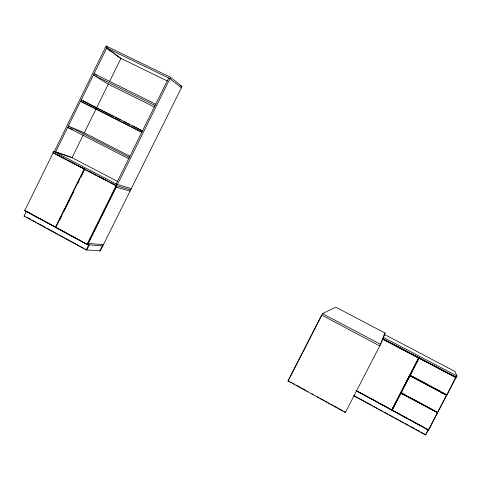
<?xml version="1.0" encoding="UTF-8"?>
<svg xmlns="http://www.w3.org/2000/svg" width="481" height="481" viewBox="0 0 481 481"><rect width="100%" height="100%" fill="white"/><g stroke="black" fill="none" stroke-linecap="round" stroke-linejoin="round"><path stroke-width="0.72" d="M455.766 377.471L446.837 394.973L410.107 375.234L418.987 358.111L455.766 377.471L418.987 358.111M409.944 375.751L446.669 395.292L409.944 375.751L401.064 392.875L437.674 412.56L420.003 402.807M401.064 392.875L409.944 375.547M400.901 393.187L437.451 412.602L400.901 393.187L392.045 410.275L428.529 430.104L456.096 377.236L383.237 338.895M392.045 410.275L400.92 392.953M355.916 390.638L391.72 410.101L418.662 357.936L382.569 338.943M380.555 344.336L385.101 333.056L335.726 307.155L322.414 313.636L287.987 380.934L345.37 412.536L380.555 344.336L322.414 313.636M345.37 412.536L345.508 412.229L344.192 411.502M70.19 156.854L53.619 151.293L52.976 152.603L116.582 185.906L87.518 244.498L55.688 227.465L84.44 169.222L116.582 185.906M56.043 227.399L24.711 210.63L53.108 152.844L53.734 153.054M26.214 211.646L24.05 216.053L86.189 249.928L100.373 250.848L182.028 86.532L170.623 77.315L106.163 46.032L54.317 151.527L72.036 157.69L83.273 134.878M55.525 152.158L106.746 47.956L120.953 58.399L109.716 81.205M84.265 132.864L108.393 83.892M55.417 227.321L84.169 169.084L85.017 169.402M59.674 220.045L61.321 216.703M63.961 211.357L73.858 191.312M77.489 183.964L79.137 180.622M80.784 177.279L84.415 169.931M168.675 78.036L116.204 183.844L117.454 184.5L170.623 77.315M86.941 244.45L116.053 185.75M131.307 188.588L116.871 184.325L116.21 185.66L130.682 189.857M25.18 210.81L87.584 244.721L116.793 185.828L110.816 182.702M86.189 249.928L88.726 244.817L87.416 244.101M89.298 244.859L86.766 249.97L84.806 248.899M99.844 250.817L102.279 245.917M288.588 380.038L321.795 315.121L379.725 345.941L385.101 333.056M391.72 410.101L418.662 357.936M391.835 410.077L418.987 357.708M410.107 375.433L419.005 358.279M401.906 394.258L402.591 392.935M441.642 393.368L442.334 392.039M428.144 429.731L425.613 434.968L354.058 395.959M425.613 434.968L428.499 429.425M428.529 430.104L437.451 412.602M437.963 411.616L446.596 395.051M383.922 334.163L454.9 371.422L456.95 376.022L456.198 377.465L382.533 338.696M287.987 380.934L288.245 380.699L289.562 381.421M87.584 244.721L102.802 245.959M88.239 243.398L103.427 244.697M55.688 227.465L56.313 227.543M24.05 216.053L24.723 216.149M24.711 210.63L25.385 210.738M116.137 187.157L130.05 191.125M72.354 129.341L67.701 127.393L128.674 158.7M105.513 47.36L169.955 78.656L181.391 87.813M180.014 85.552L182.028 86.532M119.775 57.822L167.322 80.964M155.724 104.161L94.102 73.683L96.561 75.222M155.056 105.507L93.452 75.006L108.255 84.163L154.455 107.059M142.508 130.808L81.205 99.922L96.561 107.906M97.228 108.243L113.889 116.636M115.224 117.31L120.557 119.991M123.888 121.675L129.221 124.357M132.552 126.04L142.544 131.072M141.847 132.143L80.555 101.238L141.919 132.341M130.044 156.289L84.283 132.834L68.344 126.076L129.335 157.365M70.881 157.083L117.364 181.319M53.619 151.293L116.871 184.325M56.998 154.575L64.971 158.742M68.29 160.48L74.934 163.949M78.259 165.686L85.564 169.504M89.55 171.591L96.194 175.06M99.519 176.798L106.83 180.622M53.108 152.844L84.169 169.084M383.267 337.277L456.95 376.022M382.515 339.075L418.674 358.104M410.107 375.234L440.873 391.6M442.183 392.292L446.765 394.733M401.082 392.634L406.301 395.442M407.605 396.146L418.698 402.11M26.689 211.448L37.777 217.472M39.081 218.182L55.393 227.044M56.962 227.898L58.916 228.956M60.215 229.665L75.818 238.143M77.116 238.847L85.564 243.44M358.616 391.823L362.518 393.939M363.816 394.648L369.667 397.823M370.965 398.533L379.407 403.12M380.712 403.83L384.608 405.946M385.906 406.649L391.756 409.83M392.075 410.004L395.328 411.772M396.627 412.476L407.684 418.488M408.982 419.192L417.436 423.785M418.735 424.495L424.591 427.675M425.889 428.379L428.493 429.792M356.439 390.837L428.571 430.044M26.683 217.22L30.598 219.354M31.908 220.064L35.822 222.204M37.133 222.913L45.623 227.543M46.928 228.253L58.027 234.307M59.337 235.017L63.252 237.151M64.562 237.867L78.277 245.34M79.581 246.05L83.496 248.19M353.727 395.484L372.186 405.543M373.503 406.259L377.459 408.417M378.775 409.133L382.732 411.291M384.048 412.013L388.005 414.165M389.327 414.887L393.278 417.039M394.6 417.761L398.557 419.913M399.873 420.635L403.83 422.787M405.146 423.508L409.103 425.667M410.419 426.382L414.375 428.541M415.692 429.256L419.648 431.415M420.965 432.13L425.09 434.379M290.879 382.148L292.195 382.87M293.512 383.597L294.829 384.325M296.146 385.047L300.096 387.223M301.413 387.945L305.363 390.121M306.68 390.849L307.996 391.57M311.941 393.747L313.257 394.468M317.207 396.645L319.186 397.733M320.502 398.454L324.447 400.631M325.763 401.358L327.08 402.08M328.397 402.807L329.713 403.529M331.03 404.256L332.347 404.978M333.664 405.705L337.614 407.882M338.931 408.603L342.881 410.78M107.293 48.665L113.239 53.03M114.424 53.902L119.18 57.389M106.163 46.032L107.942 47.348"/></g></svg>
